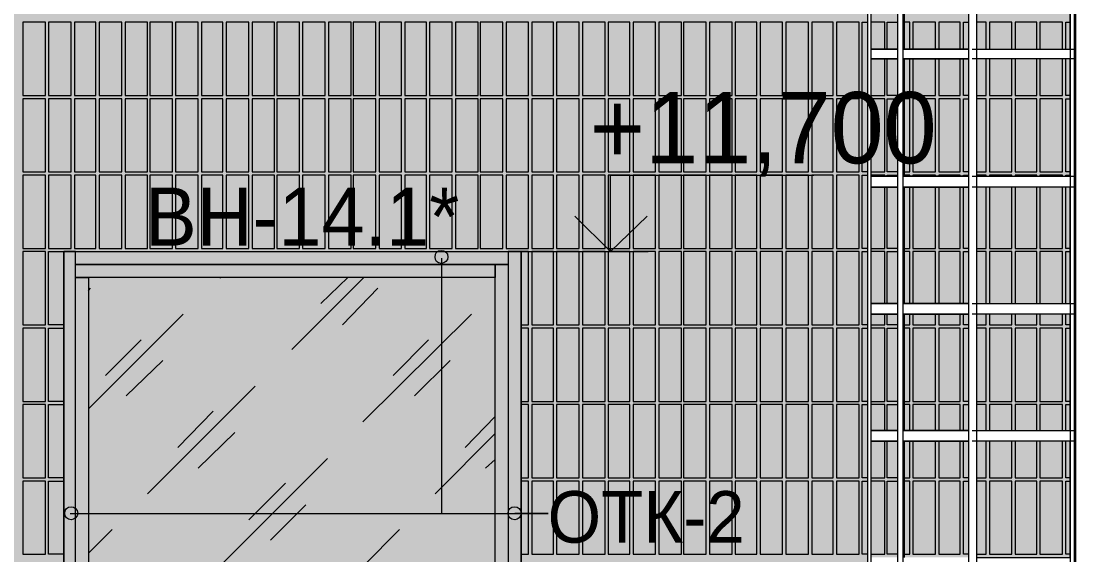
# Model space of a CAD drawing. Header units: millimetres. Extents: x -28928 to 100580, y -22867 to 36490.
# Drawn here: x 51120 to 55282, y 5739 to 7835 of the extents above; entities that cross this region are included whole.
import ezdxf

# ---------------------------------------------------------------- set-up
doc = ezdxf.new("R2010")
doc.units = ezdxf.units.MM
doc.layers.add('PDF _Геометрия', color=7, linetype='Continuous', true_color=0x8f8e8d)
doc.layers.add('PDF _Сплошная заливка', color=7, linetype='Continuous', true_color=0xffffff)
doc.layers.add('PDF _Текст', color=7, linetype='Continuous')

msp = doc.modelspace()

# ---------------------------------------------------------------- hatches: boundary and pattern name
at = {"layer": 'PDF _Сплошная заливка', "true_color": 0xffb53f, "transparency": 33554559}
h = msp.add_hatch(color=40, dxfattribs=at)
h.paths.add_polyline_path([(54591.8, 8685.7), (54591.8, 8224.5), (54845.7, 8224.5), (54845.7, 8685.7)])
h.paths.add_polyline_path([(54460.7, 3189.9), (54460.7, 2728.7), (54566.4, 2728.7), (54566.4, 3189.9)])
h.paths.add_polyline_path([(54875.3, 3689.1), (54875.3, 3228), (55243.4, 3228), (55243.4, 3689.1)])
h.paths.add_polyline_path([(54875.3, 3189.9), (54875.3, 2728.7), (55243.4, 2728.7), (55243.4, 3189.9)])
h.paths.add_polyline_path([(54460.7, 3689.1), (54460.7, 3228), (54566.4, 3228), (54566.4, 3689.1)])
h.paths.add_polyline_path([(43706.1, 2161.8), (43706.1, 2144.9), (44006.4, 2144.9), (44006.4, 2161.8)])
h.paths.add_polyline_path([(54875.3, 4188.4), (54875.3, 3727.2), (55243.4, 3727.2), (55243.4, 4188.4)])
h.paths.add_polyline_path([(43706.1, 2094.1), (43706.1, 2081.4), (44006.4, 2081.4), (44006.4, 2094.1)])
h.paths.add_polyline_path([(54460.7, 4188.4), (54460.7, 3727.2), (54566.4, 3727.2), (54566.4, 4188.4)])
h.paths.add_polyline_path([(43706.1, 2034.9), (43706.1, 2022.2), (44006.4, 2022.2), (44006.4, 2034.9)])
h.paths.add_polyline_path([(54591.8, 4687.6), (54591.8, 4226.4), (54845.7, 4226.4), (54845.7, 4687.6)])
h.paths.add_polyline_path([(43706.1, 1971.4), (43706.1, 1963), (44006.4, 1963), (44006.4, 1971.4)])
h.paths.add_polyline_path([(54591.8, 5186.8), (54591.8, 4725.7), (54845.7, 4725.7), (54845.7, 5186.8)])
h.paths.add_polyline_path([(43706.1, 1912.2), (43706.1, 1903.7), (44006.4, 1903.7), (44006.4, 1912.2)])
h.paths.add_polyline_path([(54875.3, 5686), (54875.3, 5224.9), (55243.4, 5224.9), (55243.4, 5686)])
h.paths.add_polyline_path([(43706.1, 1853), (43706.1, 1844.5), (44006.4, 1844.5), (44006.4, 1853)])
h.paths.add_polyline_path([(54460.7, 5686), (54460.7, 5224.9), (54566.4, 5224.9), (54566.4, 5686)])
h.paths.add_polyline_path([(43706.1, 1793.7), (43706.1, 1785.3), (44006.4, 1785.3), (44006.4, 1793.7)])
h.paths.add_polyline_path([(54875.3, 6185.3), (54875.3, 5728.4), (55243.4, 5728.4), (55243.4, 6185.3)])
h.paths.add_polyline_path([(43490.3, 1793.7), (43490.3, 1785.3), (43613, 1785.3), (43613, 1793.7)])
h.paths.add_polyline_path([(54460.7, 6185.3), (54460.7, 5728.4), (54566.4, 5728.4), (54566.4, 6185.3)])
h.paths.add_polyline_path([(43490.3, 1853), (43490.3, 1844.5), (43613, 1844.5), (43613, 1853)])
h.paths.add_polyline_path([(54591.8, 6684.5), (54591.8, 6227.6), (54845.7, 6227.6), (54845.7, 6684.5)])
h.paths.add_polyline_path([(43490.3, 1912.2), (43490.3, 1903.7), (43613, 1903.7), (43613, 1912.2)])
h.paths.add_polyline_path([(54591.8, 7183.7), (54591.8, 6726.8), (54845.7, 6726.8), (54845.7, 7183.7)])
h.paths.add_polyline_path([(43490.3, 1971.4), (43490.3, 1963), (43613, 1963), (43613, 1971.4)])
h.paths.add_polyline_path([(54875.3, 7687.2), (54875.3, 7226), (55243.4, 7226), (55243.4, 7687.2)])
h.paths.add_polyline_path([(43490.3, 2034.9), (43490.3, 2022.2), (43613, 2022.2), (43613, 2034.9)])
h.paths.add_polyline_path([(54460.7, 7687.2), (54460.7, 7226), (54566.4, 7226), (54566.4, 7687.2)])
h.paths.add_polyline_path([(43490.3, 2094.1), (43490.3, 2081.4), (43613, 2081.4), (43613, 2094.1)])
h.paths.add_polyline_path([(54875.3, 8186.4), (54875.3, 7725.3), (55243.4, 7725.3), (55243.4, 8186.4)])
h.paths.add_polyline_path([(43490.3, 2161.8), (43490.3, 2144.9), (43613, 2144.9), (43613, 2161.8)])
h.paths.add_polyline_path([(54460.7, 8186.4), (54460.7, 7725.3), (54566.4, 7725.3), (54566.4, 8186.4)])
h.paths.add_polyline_path([(54591.8, 3189.9), (54591.8, 2728.7), (54845.7, 2728.7), (54845.7, 3189.9)])
h.paths.add_polyline_path([(54875.3, 8685.7), (54875.3, 8224.5), (55243.4, 8224.5), (55243.4, 8685.7)])
h.paths.add_polyline_path([(54591.8, 3689.1), (54591.8, 3228), (54845.7, 3228), (54845.7, 3689.1)])
h.paths.add_polyline_path([(54460.7, 8685.7), (54460.7, 8224.5), (54566.4, 8224.5), (54566.4, 8685.7)])
h.paths.add_polyline_path([(54591.8, 4188.4), (54591.8, 3727.2), (54845.7, 3727.2), (54845.7, 4188.4)])
h.paths.add_polyline_path([(55763.7, 8664.5), (55319.5, 8664.5), (55319.5, 7831), (55763.7, 7831)])
h.paths.add_polyline_path([(54875.3, 4687.6), (54875.3, 4226.4), (55243.4, 4226.4), (55243.4, 4687.6)])
h.paths.add_polyline_path([(54845.7, 8723.7), (54845.7, 9028.4), (54591.8, 9028.4), (54591.8, 8723.7)])
h.paths.add_polyline_path([(54460.7, 4687.6), (54460.7, 4226.4), (54566.4, 4226.4), (54566.4, 4687.6)])
h.paths.add_polyline_path([(55319.5, 8728), (55763.7, 8728), (55763.7, 9028.4), (55319.5, 9028.4)])
h.paths.add_polyline_path([(54875.3, 5186.8), (54875.3, 4725.7), (55243.4, 4725.7), (55243.4, 5186.8)])
h.paths.add_polyline_path([(55763.7, 7767.6), (55319.5, 7767.6), (55319.5, 6929.9), (55763.7, 6929.9)])
h.paths.add_polyline_path([(54460.7, 5186.8), (54460.7, 4725.7), (54566.4, 4725.7), (54566.4, 5186.8)])
h.paths.add_polyline_path([(55763.7, 5965.3), (55319.5, 5965.3), (55319.5, 5131.8), (55763.7, 5131.8)])
h.paths.add_polyline_path([(54591.8, 5686), (54591.8, 5224.9), (54845.7, 5224.9), (54845.7, 5686)])
h.paths.add_polyline_path([(44344.9, 1671), (44344.9, 1573.7), (44890.7, 1573.7), (44890.7, 2733), (46265.7, 2733), (46265.7, 2766.8), (48152.6, 2766.8), (48152.6, 2733), (49887.2, 2733), (49887.2, 1573.7), (51287.6, 1573.7), (51287.6, 2733), (53085.7, 2733), (53085.7, 1573.7), (55260.3, 1573.7), (55260.3, 2686.4), (54448, 2686.4), (54448, 9028.4), (34432.2, 9028.4), (34432.2, 1573.7), (35295.3, 1573.7), (35295.3, 2733), (37093.4, 2733), (37093.4, 1573.7), (38493.7, 1573.7), (38493.7, 2733), (40291.8, 2733), (40291.8, 1573.7), (41637.2, 1573.7), (41637.2, 1869.9), (41692.2, 1869.9), (41692.2, 1891), (41578, 1891), (41578, 1908), (41692.2, 1908), (41692.2, 2733), (43490.3, 2733), (43490.3, 2284.5), (43503, 2288.7), (43511.4, 2293), (43524.1, 2297.2), (43541.1, 2305.7), (43553.7, 2309.9), (43570.7, 2318.4), (43583.4, 2322.6), (43600.3, 2331), (43613, 2335.3), (43629.9, 2343.7), (43642.6, 2348), (43659.5, 2356.4), (43672.2, 2360.7), (43680.7, 2364.9), (43693.4, 2369.1), (43710.3, 2377.6), (43723, 2381.8), (43739.9, 2390.3), (43752.6, 2394.5), (43769.5, 2403), (43782.2, 2407.2), (43799.1, 2415.7), (43811.8, 2419.9), (43828.7, 2428.4), (43841.4, 2432.6), (43849.9, 2436.8), (43871.1, 2436.8), (43888, 2428.4), (43900.7, 2424.1), (43917.6, 2415.7), (43930.3, 2411.4), (43947.2, 2403), (43959.9, 2398.7), (43976.8, 2390.3), (43989.5, 2386), (44006.4, 2377.6), (44019.1, 2373.4), (44036.1, 2364.9), (44048.7, 2360.7), (44065.7, 2352.2), (44078.4, 2348), (44095.3, 2339.5), (44108, 2335.3), (44133.4, 2322.6), (44146.1, 2318.4), (44163, 2309.9), (44175.7, 2305.7), (44192.6, 2297.2), (44205.3, 2293), (44222.2, 2284.5), (44234.9, 2280.3), (44251.8, 2271.8), (44264.5, 2267.6), (44281.4, 2259.1), (44294.1, 2254.9), (44311.1, 2246.4), (44323.7, 2242.2), (44340.7, 2233.7), (44353.4, 2229.5), (44378.7, 2216.8), (44378.7, 2161.8), (44099.5, 2161.8), (44099.5, 2144.9), (44294.1, 2144.9), (44340.7, 2098.4), (44099.5, 2094.1), (44099.5, 2081.4), (44298.4, 2081.4), (44340.7, 2039.1), (44099.5, 2034.9), (44099.5, 2022.2), (44294.1, 2022.2), (44340.7, 1975.7), (44099.5, 1971.4), (44099.5, 1963), (44294.1, 1963), (44340.7, 1916.4), (44099.5, 1912.2), (44099.5, 1903.7), (44294.1, 1903.7), (44340.7, 1857.2), (44099.5, 1853), (44099.5, 1844.5), (44294.1, 1844.5), (44340.7, 1798), (44099.5, 1793.7), (44099.5, 1785.3), (44289.9, 1785.3), (44298.4, 1781), (44340.7, 1738.7), (44336.4, 1734.5), (44404.1, 1726), (44404.1, 1671)])
h.paths.add_polyline_path([(54591.8, 6185.3), (54591.8, 5728.4), (54845.7, 5728.4), (54845.7, 6185.3)])
h.paths.add_polyline_path([(55763.7, 4167.2), (55319.5, 4167.2), (55319.5, 3333.7), (55763.7, 3333.7)])
h.paths.add_polyline_path([(54875.3, 6684.5), (54875.3, 6227.6), (55243.4, 6227.6), (55243.4, 6684.5)])
h.paths.add_polyline_path([(55763.7, 3270.3), (55319.5, 3270.3), (55319.5, 2432.6), (55763.7, 2432.6)])
h.paths.add_polyline_path([(54460.7, 6684.5), (54460.7, 6227.6), (54566.4, 6227.6), (54566.4, 6684.5)])
h.paths.add_polyline_path([(55763.7, 2369.1), (55319.5, 2369.1), (55319.5, 1573.7), (55763.7, 1573.7)])
h.paths.add_polyline_path([(54875.3, 7183.7), (54875.3, 6726.8), (55243.4, 6726.8), (55243.4, 7183.7)])
h.paths.add_polyline_path([(55763.7, 5068.4), (55319.5, 5068.4), (55319.5, 4230.7), (55763.7, 4230.7)])
h.paths.add_polyline_path([(54460.7, 7183.7), (54460.7, 6726.8), (54566.4, 6726.8), (54566.4, 7183.7)])
h.paths.add_polyline_path([(55763.7, 6866.4), (55319.5, 6866.4), (55319.5, 6028.7), (55763.7, 6028.7)])
h.paths.add_polyline_path([(54591.8, 7687.2), (54591.8, 7226), (54845.7, 7226), (54845.7, 7687.2)])
h.paths.add_polyline_path([(55243.4, 8723.7), (55243.4, 9028.4), (54875.3, 9028.4), (54875.3, 8723.7)])
h.paths.add_polyline_path([(54591.8, 8186.4), (54591.8, 7725.3), (54845.7, 7725.3), (54845.7, 8186.4)])
h.paths.add_polyline_path([(54566.4, 8723.7), (54566.4, 9028.4), (54460.7, 9028.4), (54460.7, 8723.7)])

# ---------------------------------------------------------------- linework, layer by layer
at = {"layer": 'PDF _Геометрия', "color": 7, "lineweight": 9}
for points in [[(54460.7, 10534.5), (54460.7, 2686.4), (54448, 2686.4), (54448, 10534.5)], [(54448, 10534.5), (54460.7, 10534.5), (54460.7, 2686.4), (54448, 2686.4)], [(54875.3, 10534.5), (54875.3, 2686.4), (54845.7, 2686.4), (54845.7, 10534.5)], [(55264.5, 1573.7), (55264.5, 10534.5)], [(54875.3, 8186.4), (54875.3, 7725.3), (55243.4, 7725.3), (55243.4, 8186.4)], [(54566.4, 7725.3), (54553.7, 7725.3), (54511.4, 7725.3), (54481.8, 7725.3), (54464.9, 7725.3), (54460.7, 7725.3), (54464.9, 7725.3), (54481.8, 7725.3), (54511.4, 7725.3), (54553.7, 7725.3)], [(54566.4, 7725.3), (54562.2, 7725.3), (54519.9, 7725.3), (54494.5, 7725.3), (54473.4, 7725.3), (54469.1, 7725.3), (54473.4, 7725.3), (54494.5, 7725.3), (54519.9, 7725.3), (54562.2, 7725.3)], [(54566.4, 7687.2), (54553.7, 7687.2), (54511.4, 7687.2), (54481.8, 7687.2), (54464.9, 7687.2), (54460.7, 7687.2), (54464.9, 7687.2), (54481.8, 7687.2), (54511.4, 7687.2), (54553.7, 7687.2)], [(54566.4, 7687.2), (54562.2, 7687.2), (54519.9, 7687.2), (54494.5, 7687.2), (54473.4, 7687.2), (54469.1, 7687.2), (54473.4, 7687.2), (54494.5, 7687.2), (54519.9, 7687.2), (54562.2, 7687.2)], [(54875.3, 7687.2), (54875.3, 7226), (55243.4, 7226), (55243.4, 7687.2)], [(54566.4, 7226), (54553.7, 7226), (54511.4, 7226), (54481.8, 7226), (54464.9, 7226), (54460.7, 7226), (54464.9, 7226), (54481.8, 7226), (54511.4, 7226), (54553.7, 7226)], [(54566.4, 7226), (54562.2, 7226), (54519.9, 7226), (54494.5, 7226), (54473.4, 7226), (54469.1, 7226), (54473.4, 7226), (54494.5, 7226), (54519.9, 7226), (54562.2, 7226)], [(54566.4, 7183.7), (54553.7, 7183.7), (54511.4, 7183.7), (54481.8, 7183.7), (54464.9, 7183.7), (54460.7, 7183.7), (54464.9, 7183.7), (54481.8, 7183.7), (54511.4, 7183.7), (54553.7, 7183.7)], [(54566.4, 7183.7), (54562.2, 7183.7), (54519.9, 7183.7), (54494.5, 7183.7), (54473.4, 7183.7), (54469.1, 7183.7), (54473.4, 7183.7), (54494.5, 7183.7), (54519.9, 7183.7), (54562.2, 7183.7)], [(54875.3, 7183.7), (54875.3, 6726.8), (55243.4, 6726.8), (55243.4, 7183.7)], [(53085.7, 4230.7), (53085.7, 4306.8), (53085.7, 6853.7), (53085.7, 6929.9), (53034.9, 6929.9), (53034.9, 6853.7), (53034.9, 4306.8), (53034.9, 4251.8), (51334.1, 4251.8), (51334.1, 4306.8), (51334.1, 6853.7), (51334.1, 6929.9), (51287.6, 6929.9), (51287.6, 6853.7), (51287.6, 4306.8), (51287.6, 4230.7), (51287.6, 6929.9), (53085.7, 6929.9)], [(51334.1, 6929.9), (51359.5, 6929.9), (53009.5, 6929.9), (53034.9, 6929.9), (53034.9, 6879.1), (53009.5, 6879.1), (51359.5, 6879.1), (51334.1, 6879.1)], [(52984.1, 6828.4), (51334.1, 6828.4), (51334.1, 6879.1), (52984.1, 6879.1)], [(52984.1, 6853.7), (52984.1, 6879.1), (53034.9, 6879.1), (53034.9, 6853.7), (53034.9, 4281.4), (52984.1, 4281.4)], [(51334.1, 4281.4), (51334.1, 6828.4), (51384.9, 6828.4), (51384.9, 4281.4)], [(54566.4, 6726.8), (54553.7, 6726.8), (54511.4, 6726.8), (54481.8, 6726.8), (54464.9, 6726.8), (54460.7, 6726.8), (54464.9, 6726.8), (54481.8, 6726.8), (54511.4, 6726.8), (54553.7, 6726.8)], [(54566.4, 6726.8), (54562.2, 6726.8), (54519.9, 6726.8), (54494.5, 6726.8), (54473.4, 6726.8), (54469.1, 6726.8), (54473.4, 6726.8), (54494.5, 6726.8), (54519.9, 6726.8), (54562.2, 6726.8)], [(54566.4, 6684.5), (54553.7, 6684.5), (54511.4, 6684.5), (54481.8, 6684.5), (54464.9, 6684.5), (54460.7, 6684.5), (54464.9, 6684.5), (54481.8, 6684.5), (54511.4, 6684.5), (54553.7, 6684.5)], [(54566.4, 6684.5), (54562.2, 6684.5), (54519.9, 6684.5), (54494.5, 6684.5), (54473.4, 6684.5), (54469.1, 6684.5), (54473.4, 6684.5), (54494.5, 6684.5), (54519.9, 6684.5), (54562.2, 6684.5)], [(54875.3, 6684.5), (54875.3, 6227.6), (55243.4, 6227.6), (55243.4, 6684.5)], [(54566.4, 6227.6), (54553.7, 6227.6), (54511.4, 6227.6), (54481.8, 6227.6), (54464.9, 6227.6), (54460.7, 6227.6), (54464.9, 6227.6), (54481.8, 6227.6), (54511.4, 6227.6), (54553.7, 6227.6)], [(54566.4, 6227.6), (54562.2, 6227.6), (54519.9, 6227.6), (54494.5, 6227.6), (54473.4, 6227.6), (54469.1, 6227.6), (54473.4, 6227.6), (54494.5, 6227.6), (54519.9, 6227.6), (54562.2, 6227.6)], [(54566.4, 6185.3), (54553.7, 6185.3), (54511.4, 6185.3), (54481.8, 6185.3), (54464.9, 6185.3), (54460.7, 6185.3), (54464.9, 6185.3), (54481.8, 6185.3), (54511.4, 6185.3), (54553.7, 6185.3)], [(54566.4, 6185.3), (54562.2, 6185.3), (54519.9, 6185.3), (54494.5, 6185.3), (54473.4, 6185.3), (54469.1, 6185.3), (54473.4, 6185.3), (54494.5, 6185.3), (54519.9, 6185.3), (54562.2, 6185.3)], [(54875.3, 6185.3), (54875.3, 5728.4), (55243.4, 5728.4), (55243.4, 6185.3)]]:
    msp.add_lwpolyline(points, close=True, dxfattribs=at)
for points in [[(54566.4, 2686.4), (54570.7, 2686.4), (54591.8, 2686.4), (54587.6, 2686.4), (54566.4, 2686.4), (54566.4, 10534.5), (54587.6, 10534.5), (54591.8, 10534.5), (54570.7, 10534.5), (54566.4, 10534.5)], [(54587.6, 2686.4), (54587.6, 10534.5)], [(55243.4, 10534.5), (55273, 10534.5), (55243.4, 10534.5), (55243.4, 2686.4), (55260.3, 2686.4), (55243.4, 2686.4)], [(55260.3, 1573.7), (55260.3, 10534.5), (55264.5, 10534.5), (55319.5, 10534.5)], [(54566.4, 7725.3), (54566.4, 8186.4)], [(54596.1, 8186.4), (54608.7, 8186.4), (54663.7, 8186.4), (54727.2, 8186.4), (54790.7, 8186.4), (54845.7, 8186.4), (54790.7, 8186.4), (54727.2, 8186.4), (54663.7, 8186.4), (54608.7, 8186.4), (54591.8, 8186.4), (54591.8, 7725.3), (54591.8, 8186.4), (54600.3, 8186.4), (54659.5, 8186.4), (54723, 8186.4), (54790.7, 8186.4), (54845.7, 8186.4), (54790.7, 8186.4), (54723, 8186.4), (54659.5, 8186.4), (54600.3, 8186.4), (54587.6, 8186.4)], [(54845.7, 7725.3), (54845.7, 8186.4)], [(54460.7, 7725.3), (54460.7, 7687.2)], [(54587.6, 7725.3), (54600.3, 7725.3), (54659.5, 7725.3), (54723, 7725.3), (54790.7, 7725.3), (54845.7, 7725.3), (54790.7, 7725.3), (54723, 7725.3), (54659.5, 7725.3), (54600.3, 7725.3), (54591.8, 7725.3), (54608.7, 7725.3), (54663.7, 7725.3), (54727.2, 7725.3), (54790.7, 7725.3), (54845.7, 7725.3), (54790.7, 7725.3), (54727.2, 7725.3), (54663.7, 7725.3), (54608.7, 7725.3), (54596.1, 7725.3)], [(54858.4, 7725.3), (55260.3, 7725.3)], [(54566.4, 7226), (54566.4, 7687.2)], [(54596.1, 7687.2), (54608.7, 7687.2), (54663.7, 7687.2), (54727.2, 7687.2), (54790.7, 7687.2), (54845.7, 7687.2), (54790.7, 7687.2), (54727.2, 7687.2), (54663.7, 7687.2), (54608.7, 7687.2), (54591.8, 7687.2), (54591.8, 7226), (54591.8, 7687.2), (54600.3, 7687.2), (54659.5, 7687.2), (54723, 7687.2), (54790.7, 7687.2), (54845.7, 7687.2), (54790.7, 7687.2), (54723, 7687.2), (54659.5, 7687.2), (54600.3, 7687.2), (54587.6, 7687.2)], [(54845.7, 7226), (54845.7, 7687.2)], [(55260.3, 7687.2), (54858.4, 7687.2)], [(52933.4, 6929.9), (53123.7, 6929.9), (53436.8, 6929.9), (53436.8, 7230.3), (54236.4, 7230.3)], [(54460.7, 7226), (54460.7, 7183.7)], [(54587.6, 7226), (54600.3, 7226), (54659.5, 7226), (54723, 7226), (54790.7, 7226), (54845.7, 7226), (54790.7, 7226), (54723, 7226), (54659.5, 7226), (54600.3, 7226), (54591.8, 7226), (54608.7, 7226), (54663.7, 7226), (54727.2, 7226), (54790.7, 7226), (54845.7, 7226), (54790.7, 7226), (54727.2, 7226), (54663.7, 7226), (54608.7, 7226), (54596.1, 7226)], [(54858.4, 7226), (55260.3, 7226)], [(54566.4, 6726.8), (54566.4, 7183.7)], [(54596.1, 7183.7), (54608.7, 7183.7), (54663.7, 7183.7), (54727.2, 7183.7), (54790.7, 7183.7), (54845.7, 7183.7), (54790.7, 7183.7), (54727.2, 7183.7), (54663.7, 7183.7), (54608.7, 7183.7), (54591.8, 7183.7), (54591.8, 6726.8), (54591.8, 7183.7), (54600.3, 7183.7), (54659.5, 7183.7), (54723, 7183.7), (54790.7, 7183.7), (54845.7, 7183.7), (54790.7, 7183.7), (54723, 7183.7), (54659.5, 7183.7), (54600.3, 7183.7), (54587.6, 7183.7)], [(54845.7, 6726.8), (54845.7, 7183.7)], [(55260.3, 7183.7), (54858.4, 7183.7)], [(53284.5, 6929.9), (53584.9, 6929.9)], [(52772.6, 6904.5), (52772.6, 5901.8), (53191.4, 5901.8), (53060.3, 5901.8)], [(51901.1, 6828.4), (51905.3, 6828.4)], [(52184.5, 6544.9), (52468, 6828.4)], [(52298.7, 6726.8), (52404.5, 6828.4)], [(51384.9, 6777.6), (51393.4, 6786)], [(52383.4, 6642.2), (52523, 6786)], [(54460.7, 6726.8), (54460.7, 6684.5)], [(54587.6, 6726.8), (54600.3, 6726.8), (54659.5, 6726.8), (54723, 6726.8), (54790.7, 6726.8), (54845.7, 6726.8), (54790.7, 6726.8), (54723, 6726.8), (54659.5, 6726.8), (54600.3, 6726.8), (54591.8, 6726.8), (54608.7, 6726.8), (54663.7, 6726.8), (54727.2, 6726.8), (54790.7, 6726.8), (54845.7, 6726.8), (54790.7, 6726.8), (54727.2, 6726.8), (54663.7, 6726.8), (54608.7, 6726.8), (54596.1, 6726.8)], [(54858.4, 6726.8), (55260.3, 6726.8)], [(51384.9, 6312.2), (51757.2, 6684.5)], [(52463.7, 6261.4), (52891.1, 6684.5)], [(54566.4, 6227.6), (54566.4, 6684.5)], [(54596.1, 6684.5), (54608.7, 6684.5), (54663.7, 6684.5), (54727.2, 6684.5), (54790.7, 6684.5), (54845.7, 6684.5), (54790.7, 6684.5), (54727.2, 6684.5), (54663.7, 6684.5), (54608.7, 6684.5), (54591.8, 6684.5), (54591.8, 6227.6), (54591.8, 6684.5), (54600.3, 6684.5), (54659.5, 6684.5), (54723, 6684.5), (54790.7, 6684.5), (54845.7, 6684.5), (54790.7, 6684.5), (54723, 6684.5), (54659.5, 6684.5), (54600.3, 6684.5), (54587.6, 6684.5)], [(54845.7, 6227.6), (54845.7, 6684.5)], [(55260.3, 6684.5), (54858.4, 6684.5)], [(51452.6, 6443.4), (51592.2, 6583)], [(52582.2, 6443.4), (52721.8, 6583)], [(51533, 6363), (51676.8, 6502.6)], [(52666.8, 6363), (52806.4, 6502.6)], [(51617.6, 5978), (52040.7, 6401)], [(51736.1, 6159.9), (51875.7, 6303.7)], [(52865.7, 6159.9), (52984.1, 6282.6)], [(51816.4, 6079.5), (51960.3, 6219.1)], [(52747.2, 5978), (52984.1, 6214.9)], [(54460.7, 6227.6), (54460.7, 6185.3)], [(54587.6, 6227.6), (54600.3, 6227.6), (54659.5, 6227.6), (54723, 6227.6), (54790.7, 6227.6), (54845.7, 6227.6), (54790.7, 6227.6), (54723, 6227.6), (54659.5, 6227.6), (54600.3, 6227.6), (54591.8, 6227.6), (54608.7, 6227.6), (54663.7, 6227.6), (54727.2, 6227.6), (54790.7, 6227.6), (54845.7, 6227.6), (54790.7, 6227.6), (54727.2, 6227.6), (54663.7, 6227.6), (54608.7, 6227.6), (54596.1, 6227.6)], [(54858.4, 6227.6), (55260.3, 6227.6)], [(54566.4, 5728.4), (54566.4, 6185.3)], [(54596.1, 6185.3), (54608.7, 6185.3), (54663.7, 6185.3), (54727.2, 6185.3), (54790.7, 6185.3), (54845.7, 6185.3), (54790.7, 6185.3), (54727.2, 6185.3), (54663.7, 6185.3), (54608.7, 6185.3), (54591.8, 6185.3), (54591.8, 5728.4), (54591.8, 6185.3), (54600.3, 6185.3), (54659.5, 6185.3), (54723, 6185.3), (54790.7, 6185.3), (54845.7, 6185.3), (54790.7, 6185.3), (54723, 6185.3), (54659.5, 6185.3), (54600.3, 6185.3), (54587.6, 6185.3)], [(54845.7, 5728.4), (54845.7, 6185.3)], [(55260.3, 6185.3), (54858.4, 6185.3)], [(51901.1, 5694.5), (52324.1, 6117.6)], [(52946.1, 6079.5), (52984.1, 6113.4)], [(52015.3, 5876.4), (52159.1, 6020.3)], [(52099.9, 5796), (52239.5, 5935.7)], [(51313, 5901.8), (53191.4, 5901.8)], [(51384.9, 5745.3), (51478, 5838.4)], [(52184.5, 5411), (52607.6, 5838.4)]]:
    msp.add_lwpolyline(points, dxfattribs=at)
at = {"layer": 'PDF _Геометрия', "color": 253, "lineweight": 9, "true_color": 0xaea391}
for points in [[(51126.8, 7831), (51126.8, 7543.4), (51215.7, 7543.4), (51215.7, 7831)], [(51228.4, 7831), (51228.4, 7543.4), (51317.2, 7543.4), (51317.2, 7831)], [(51329.9, 7831), (51329.9, 7543.4), (51414.5, 7543.4), (51414.5, 7831)], [(51427.2, 7831), (51427.2, 7543.4), (51516.1, 7543.4), (51516.1, 7831)], [(51528.7, 7831), (51528.7, 7543.4), (51617.6, 7543.4), (51617.6, 7831)], [(51626.1, 7831), (51626.1, 7543.4), (51714.9, 7543.4), (51714.9, 7831)], [(51727.6, 7831), (51727.6, 7543.4), (51816.4, 7543.4), (51816.4, 7831)], [(51829.1, 7831), (51829.1, 7543.4), (51913.7, 7543.4), (51913.7, 7831)], [(51926.4, 7831), (51926.4, 7543.4), (52015.3, 7543.4), (52015.3, 7831)], [(52028, 7831), (52028, 7543.4), (52116.8, 7543.4), (52116.8, 7831)], [(52125.3, 7831), (52125.3, 7543.4), (52214.1, 7543.4), (52214.1, 7831)], [(52226.8, 7831), (52226.8, 7543.4), (52315.7, 7543.4), (52315.7, 7831)], [(52328.4, 7831), (52328.4, 7543.4), (52417.2, 7543.4), (52417.2, 7831)], [(52425.7, 7831), (52425.7, 7543.4), (52514.5, 7543.4), (52514.5, 7831)], [(52527.2, 7831), (52527.2, 7543.4), (52616.1, 7543.4), (52616.1, 7831)], [(52628.7, 7831), (52628.7, 7543.4), (52713.4, 7543.4), (52713.4, 7831)], [(52726.1, 7831), (52726.1, 7543.4), (52814.9, 7543.4), (52814.9, 7831)], [(52827.6, 7831), (52827.6, 7543.4), (52916.4, 7543.4), (52916.4, 7831)], [(52924.9, 7831), (52924.9, 7543.4), (53013.7, 7543.4), (53013.7, 7831)], [(53026.4, 7831), (53026.4, 7543.4), (53115.3, 7543.4), (53115.3, 7831)], [(53128, 7831), (53128, 7543.4), (53212.6, 7543.4), (53212.6, 7831)], [(53225.3, 7831), (53225.3, 7543.4), (53314.1, 7543.4), (53314.1, 7831)], [(53326.8, 7831), (53326.8, 7543.4), (53415.7, 7543.4), (53415.7, 7831)], [(53428.4, 7831), (53428.4, 7543.4), (53513, 7543.4), (53513, 7831)], [(53525.7, 7831), (53525.7, 7543.4), (53614.5, 7543.4), (53614.5, 7831)], [(53627.2, 7831), (53627.2, 7543.4), (53716.1, 7543.4), (53716.1, 7831)], [(53724.5, 7831), (53724.5, 7543.4), (53813.4, 7543.4), (53813.4, 7831)], [(53826.1, 7831), (53826.1, 7543.4), (53914.9, 7543.4), (53914.9, 7831)], [(53927.6, 7831), (53927.6, 7543.4), (54012.2, 7543.4), (54012.2, 7831)], [(54024.9, 7831), (54024.9, 7543.4), (54113.7, 7543.4), (54113.7, 7831)], [(54126.4, 7831), (54126.4, 7543.4), (54215.3, 7543.4), (54215.3, 7831)], [(54228, 7831), (54228, 7543.4), (54312.6, 7543.4), (54312.6, 7831)], [(54325.3, 7831), (54325.3, 7543.4), (54414.1, 7543.4), (54414.1, 7831)], [(51126.8, 7530.7), (51126.8, 7243), (51215.7, 7243), (51215.7, 7530.7)], [(51228.4, 7530.7), (51228.4, 7243), (51317.2, 7243), (51317.2, 7530.7)], [(51329.9, 7530.7), (51329.9, 7243), (51414.5, 7243), (51414.5, 7530.7)], [(51427.2, 7530.7), (51427.2, 7243), (51516.1, 7243), (51516.1, 7530.7)], [(51528.7, 7530.7), (51528.7, 7243), (51617.6, 7243), (51617.6, 7530.7)], [(51626.1, 7530.7), (51626.1, 7243), (51714.9, 7243), (51714.9, 7530.7)], [(51727.6, 7530.7), (51727.6, 7243), (51816.4, 7243), (51816.4, 7530.7)], [(51829.1, 7530.7), (51829.1, 7243), (51913.7, 7243), (51913.7, 7530.7)], [(51926.4, 7530.7), (51926.4, 7243), (52015.3, 7243), (52015.3, 7530.7)], [(52028, 7530.7), (52028, 7243), (52116.8, 7243), (52116.8, 7530.7)], [(52125.3, 7530.7), (52125.3, 7243), (52214.1, 7243), (52214.1, 7530.7)], [(52226.8, 7530.7), (52226.8, 7243), (52315.7, 7243), (52315.7, 7530.7)], [(52328.4, 7530.7), (52328.4, 7243), (52417.2, 7243), (52417.2, 7530.7)], [(52425.7, 7530.7), (52425.7, 7243), (52514.5, 7243), (52514.5, 7530.7)], [(52527.2, 7530.7), (52527.2, 7243), (52616.1, 7243), (52616.1, 7530.7)], [(52628.7, 7530.7), (52628.7, 7243), (52713.4, 7243), (52713.4, 7530.7)], [(52726.1, 7530.7), (52726.1, 7243), (52814.9, 7243), (52814.9, 7530.7)], [(52827.6, 7530.7), (52827.6, 7243), (52916.4, 7243), (52916.4, 7530.7)], [(52924.9, 7530.7), (52924.9, 7243), (53013.7, 7243), (53013.7, 7530.7)], [(53026.4, 7530.7), (53026.4, 7243), (53115.3, 7243), (53115.3, 7530.7)], [(53128, 7530.7), (53128, 7243), (53212.6, 7243), (53212.6, 7530.7)], [(53225.3, 7530.7), (53225.3, 7243), (53314.1, 7243), (53314.1, 7530.7)], [(53326.8, 7530.7), (53326.8, 7243), (53415.7, 7243), (53415.7, 7530.7)], [(53428.4, 7530.7), (53428.4, 7243), (53513, 7243), (53513, 7530.7)], [(53525.7, 7530.7), (53525.7, 7243), (53614.5, 7243), (53614.5, 7530.7)], [(53627.2, 7530.7), (53627.2, 7243), (53716.1, 7243), (53716.1, 7530.7)], [(53724.5, 7530.7), (53724.5, 7243), (53813.4, 7243), (53813.4, 7530.7)], [(53826.1, 7530.7), (53826.1, 7243), (53914.9, 7243), (53914.9, 7530.7)], [(53927.6, 7530.7), (53927.6, 7243), (54012.2, 7243), (54012.2, 7530.7)], [(54024.9, 7530.7), (54024.9, 7243), (54113.7, 7243), (54113.7, 7530.7)], [(54126.4, 7530.7), (54126.4, 7243), (54215.3, 7243), (54215.3, 7530.7)], [(54228, 7530.7), (54228, 7243), (54312.6, 7243), (54312.6, 7530.7)], [(54325.3, 7530.7), (54325.3, 7243), (54414.1, 7243), (54414.1, 7530.7)], [(54625.7, 7530.7), (54625.7, 7243), (54714.5, 7243), (54714.5, 7530.7)], [(54727.2, 7530.7), (54727.2, 7243), (54811.8, 7243), (54811.8, 7530.7)], [(54926.1, 7530.7), (54926.1, 7243), (55014.9, 7243), (55014.9, 7530.7)], [(55027.6, 7530.7), (55027.6, 7243), (55112.2, 7243), (55112.2, 7530.7)], [(55124.9, 7530.7), (55124.9, 7243), (55213.7, 7243), (55213.7, 7530.7)], [(51126.8, 7230.3), (51126.8, 6942.6), (51215.7, 6942.6), (51215.7, 7230.3)], [(51228.4, 7230.3), (51228.4, 6942.6), (51317.2, 6942.6), (51317.2, 7230.3)], [(51329.9, 7230.3), (51329.9, 6942.6), (51414.5, 6942.6), (51414.5, 7230.3)], [(51427.2, 7230.3), (51427.2, 6942.6), (51516.1, 6942.6), (51516.1, 7230.3)], [(51528.7, 7230.3), (51528.7, 6942.6), (51617.6, 6942.6), (51617.6, 7230.3)], [(51626.1, 7230.3), (51626.1, 6942.6), (51714.9, 6942.6), (51714.9, 7230.3)], [(51727.6, 7230.3), (51727.6, 6942.6), (51816.4, 6942.6), (51816.4, 7230.3)], [(51829.1, 7230.3), (51829.1, 6942.6), (51913.7, 6942.6), (51913.7, 7230.3)], [(51926.4, 7230.3), (51926.4, 6942.6), (52015.3, 6942.6), (52015.3, 7230.3)], [(52028, 7230.3), (52028, 6942.6), (52116.8, 6942.6), (52116.8, 7230.3)], [(52125.3, 7230.3), (52125.3, 6942.6), (52214.1, 6942.6), (52214.1, 7230.3)], [(52226.8, 7230.3), (52226.8, 6942.6), (52315.7, 6942.6), (52315.7, 7230.3)], [(52328.4, 7230.3), (52328.4, 6942.6), (52417.2, 6942.6), (52417.2, 7230.3)], [(52425.7, 7230.3), (52425.7, 6942.6), (52514.5, 6942.6), (52514.5, 7230.3)], [(52527.2, 7230.3), (52527.2, 6942.6), (52616.1, 6942.6), (52616.1, 7230.3)], [(52628.7, 7230.3), (52628.7, 6942.6), (52713.4, 6942.6), (52713.4, 7230.3)], [(52726.1, 7230.3), (52726.1, 6942.6), (52814.9, 6942.6), (52814.9, 7230.3)], [(52827.6, 7230.3), (52827.6, 6942.6), (52916.4, 6942.6), (52916.4, 7230.3)], [(52924.9, 7230.3), (52924.9, 6942.6), (53013.7, 6942.6), (53013.7, 7230.3)], [(53026.4, 7230.3), (53026.4, 6942.6), (53115.3, 6942.6), (53115.3, 7230.3)], [(53128, 7230.3), (53128, 6942.6), (53212.6, 6942.6), (53212.6, 7230.3)], [(53225.3, 7230.3), (53225.3, 6942.6), (53314.1, 6942.6), (53314.1, 7230.3)], [(53326.8, 7230.3), (53326.8, 6942.6), (53415.7, 6942.6), (53415.7, 7230.3)], [(53428.4, 7230.3), (53428.4, 6942.6), (53513, 6942.6), (53513, 7230.3)], [(53525.7, 7230.3), (53525.7, 6942.6), (53614.5, 6942.6), (53614.5, 7230.3)], [(53627.2, 7230.3), (53627.2, 6942.6), (53716.1, 6942.6), (53716.1, 7230.3)], [(53724.5, 7230.3), (53724.5, 6942.6), (53813.4, 6942.6), (53813.4, 7230.3)], [(53826.1, 7230.3), (53826.1, 6942.6), (53914.9, 6942.6), (53914.9, 7230.3)], [(53927.6, 7230.3), (53927.6, 6942.6), (54012.2, 6942.6), (54012.2, 7230.3)], [(54024.9, 7230.3), (54024.9, 6942.6), (54113.7, 6942.6), (54113.7, 7230.3)], [(54126.4, 7230.3), (54126.4, 6942.6), (54215.3, 6942.6), (54215.3, 7230.3)], [(54228, 7230.3), (54228, 6942.6), (54312.6, 6942.6), (54312.6, 7230.3)], [(54325.3, 7230.3), (54325.3, 6942.6), (54414.1, 6942.6), (54414.1, 7230.3)], [(51126.8, 6929.9), (51126.8, 6642.2), (51215.7, 6642.2), (51215.7, 6929.9)], [(53128, 6929.9), (53128, 6642.2), (53212.6, 6642.2), (53212.6, 6929.9)], [(53225.3, 6929.9), (53225.3, 6642.2), (53314.1, 6642.2), (53314.1, 6929.9)], [(53326.8, 6929.9), (53326.8, 6642.2), (53415.7, 6642.2), (53415.7, 6929.9)], [(53428.4, 6929.9), (53428.4, 6642.2), (53513, 6642.2), (53513, 6929.9)], [(53525.7, 6929.9), (53525.7, 6642.2), (53614.5, 6642.2), (53614.5, 6929.9)], [(53627.2, 6929.9), (53627.2, 6642.2), (53716.1, 6642.2), (53716.1, 6929.9)], [(53724.5, 6929.9), (53724.5, 6642.2), (53813.4, 6642.2), (53813.4, 6929.9)], [(53826.1, 6929.9), (53826.1, 6642.2), (53914.9, 6642.2), (53914.9, 6929.9)], [(53927.6, 6929.9), (53927.6, 6642.2), (54012.2, 6642.2), (54012.2, 6929.9)], [(54024.9, 6929.9), (54024.9, 6642.2), (54113.7, 6642.2), (54113.7, 6929.9)], [(54126.4, 6929.9), (54126.4, 6642.2), (54215.3, 6642.2), (54215.3, 6929.9)], [(54228, 6929.9), (54228, 6642.2), (54312.6, 6642.2), (54312.6, 6929.9)], [(54325.3, 6929.9), (54325.3, 6642.2), (54414.1, 6642.2), (54414.1, 6929.9)], [(51126.8, 6629.5), (51126.8, 6341.8), (51215.7, 6341.8), (51215.7, 6629.5)], [(53128, 6629.5), (53128, 6341.8), (53212.6, 6341.8), (53212.6, 6629.5)], [(53225.3, 6629.5), (53225.3, 6341.8), (53314.1, 6341.8), (53314.1, 6629.5)], [(53326.8, 6629.5), (53326.8, 6341.8), (53415.7, 6341.8), (53415.7, 6629.5)], [(53428.4, 6629.5), (53428.4, 6341.8), (53513, 6341.8), (53513, 6629.5)], [(53525.7, 6629.5), (53525.7, 6341.8), (53614.5, 6341.8), (53614.5, 6629.5)], [(53627.2, 6629.5), (53627.2, 6341.8), (53716.1, 6341.8), (53716.1, 6629.5)], [(53724.5, 6629.5), (53724.5, 6341.8), (53813.4, 6341.8), (53813.4, 6629.5)], [(53826.1, 6629.5), (53826.1, 6341.8), (53914.9, 6341.8), (53914.9, 6629.5)], [(53927.6, 6629.5), (53927.6, 6341.8), (54012.2, 6341.8), (54012.2, 6629.5)], [(54024.9, 6629.5), (54024.9, 6341.8), (54113.7, 6341.8), (54113.7, 6629.5)], [(54126.4, 6629.5), (54126.4, 6341.8), (54215.3, 6341.8), (54215.3, 6629.5)], [(54228, 6629.5), (54228, 6341.8), (54312.6, 6341.8), (54312.6, 6629.5)], [(54325.3, 6629.5), (54325.3, 6341.8), (54414.1, 6341.8), (54414.1, 6629.5)], [(54625.7, 6629.5), (54625.7, 6341.8), (54714.5, 6341.8), (54714.5, 6629.5)], [(54727.2, 6629.5), (54727.2, 6341.8), (54811.8, 6341.8), (54811.8, 6629.5)], [(54926.1, 6629.5), (54926.1, 6341.8), (55014.9, 6341.8), (55014.9, 6629.5)], [(55027.6, 6629.5), (55027.6, 6341.8), (55112.2, 6341.8), (55112.2, 6629.5)], [(55124.9, 6629.5), (55124.9, 6341.8), (55213.7, 6341.8), (55213.7, 6629.5)], [(51126.8, 6329.1), (51126.8, 6041.4), (51215.7, 6041.4), (51215.7, 6329.1)], [(53128, 6329.1), (53128, 6041.4), (53212.6, 6041.4), (53212.6, 6329.1)], [(53225.3, 6329.1), (53225.3, 6041.4), (53314.1, 6041.4), (53314.1, 6329.1)], [(53326.8, 6329.1), (53326.8, 6041.4), (53415.7, 6041.4), (53415.7, 6329.1)], [(53428.4, 6329.1), (53428.4, 6041.4), (53513, 6041.4), (53513, 6329.1)], [(53525.7, 6329.1), (53525.7, 6041.4), (53614.5, 6041.4), (53614.5, 6329.1)], [(53627.2, 6329.1), (53627.2, 6041.4), (53716.1, 6041.4), (53716.1, 6329.1)], [(53724.5, 6329.1), (53724.5, 6041.4), (53813.4, 6041.4), (53813.4, 6329.1)], [(53826.1, 6329.1), (53826.1, 6041.4), (53914.9, 6041.4), (53914.9, 6329.1)], [(53927.6, 6329.1), (53927.6, 6041.4), (54012.2, 6041.4), (54012.2, 6329.1)], [(54024.9, 6329.1), (54024.9, 6041.4), (54113.7, 6041.4), (54113.7, 6329.1)], [(54126.4, 6329.1), (54126.4, 6041.4), (54215.3, 6041.4), (54215.3, 6329.1)], [(54228, 6329.1), (54228, 6041.4), (54312.6, 6041.4), (54312.6, 6329.1)], [(54325.3, 6329.1), (54325.3, 6041.4), (54414.1, 6041.4), (54414.1, 6329.1)], [(51126.8, 6028.7), (51126.8, 5741), (51215.7, 5741), (51215.7, 6028.7)], [(53128, 6028.7), (53128, 5741), (53212.6, 5741), (53212.6, 6028.7)], [(53225.3, 6028.7), (53225.3, 5741), (53314.1, 5741), (53314.1, 6028.7)], [(53326.8, 6028.7), (53326.8, 5741), (53415.7, 5741), (53415.7, 6028.7)], [(53428.4, 6028.7), (53428.4, 5741), (53513, 5741), (53513, 6028.7)], [(53525.7, 6028.7), (53525.7, 5741), (53614.5, 5741), (53614.5, 6028.7)], [(53627.2, 6028.7), (53627.2, 5741), (53716.1, 5741), (53716.1, 6028.7)], [(53724.5, 6028.7), (53724.5, 5741), (53813.4, 5741), (53813.4, 6028.7)], [(53826.1, 6028.7), (53826.1, 5741), (53914.9, 5741), (53914.9, 6028.7)], [(53927.6, 6028.7), (53927.6, 5741), (54012.2, 5741), (54012.2, 6028.7)], [(54024.9, 6028.7), (54024.9, 5741), (54113.7, 5741), (54113.7, 6028.7)], [(54126.4, 6028.7), (54126.4, 5741), (54215.3, 5741), (54215.3, 6028.7)], [(54228, 6028.7), (54228, 5741), (54312.6, 5741), (54312.6, 6028.7)], [(54325.3, 6028.7), (54325.3, 5741), (54414.1, 5741), (54414.1, 6028.7)], [(54625.7, 6028.7), (54625.7, 5741), (54714.5, 5741), (54714.5, 6028.7)], [(54727.2, 6028.7), (54727.2, 5741), (54811.8, 5741), (54811.8, 6028.7)], [(54926.1, 6028.7), (54926.1, 5741), (55014.9, 5741), (55014.9, 6028.7)], [(55027.6, 6028.7), (55027.6, 5741), (55112.2, 5741), (55112.2, 6028.7)], [(55124.9, 6028.7), (55124.9, 5741), (55213.7, 5741), (55213.7, 6028.7)]]:
    msp.add_lwpolyline(points, close=True, dxfattribs=at)
for points in [[(54448, 7543.4), (54426.8, 7543.4), (54426.8, 7831), (54448, 7831)], [(54515.7, 7725.3), (54515.7, 7831), (54460.7, 7831)], [(54524.1, 7725.3), (54524.1, 7831), (54566.4, 7831)], [(54613, 7725.3), (54613, 7831), (54591.8, 7831)], [(54714.5, 7725.3), (54714.5, 7831), (54625.7, 7831), (54625.7, 7725.3)], [(54811.8, 7725.3), (54811.8, 7831), (54727.2, 7831), (54727.2, 7725.3)], [(54824.5, 7725.3), (54824.5, 7831), (54845.7, 7831)], [(54913.4, 7725.3), (54913.4, 7831), (54875.3, 7831)], [(55014.9, 7725.3), (55014.9, 7831), (54926.1, 7831), (54926.1, 7725.3)], [(55112.2, 7725.3), (55112.2, 7831), (55027.6, 7831), (55027.6, 7725.3)], [(55213.7, 7725.3), (55213.7, 7831), (55124.9, 7831), (55124.9, 7725.3)], [(55226.4, 7725.3), (55226.4, 7831), (55243.4, 7831)], [(54460.7, 7543.4), (54515.7, 7543.4), (54515.7, 7687.2)], [(54566.4, 7543.4), (54524.1, 7543.4), (54524.1, 7687.2)], [(54591.8, 7543.4), (54613, 7543.4), (54613, 7687.2)], [(54625.7, 7687.2), (54625.7, 7543.4), (54714.5, 7543.4), (54714.5, 7687.2)], [(54727.2, 7687.2), (54727.2, 7543.4), (54811.8, 7543.4), (54811.8, 7687.2)], [(54845.7, 7543.4), (54824.5, 7543.4), (54824.5, 7687.2)], [(54875.3, 7543.4), (54913.4, 7543.4), (54913.4, 7687.2)], [(54926.1, 7687.2), (54926.1, 7543.4), (55014.9, 7543.4), (55014.9, 7687.2)], [(55027.6, 7687.2), (55027.6, 7543.4), (55112.2, 7543.4), (55112.2, 7687.2)], [(55124.9, 7687.2), (55124.9, 7543.4), (55213.7, 7543.4), (55213.7, 7687.2)], [(55243.4, 7543.4), (55226.4, 7543.4), (55226.4, 7687.2)], [(54448, 7243), (54426.8, 7243), (54426.8, 7530.7), (54448, 7530.7)], [(54460.7, 7243), (54515.7, 7243), (54515.7, 7530.7), (54460.7, 7530.7)], [(54566.4, 7243), (54524.1, 7243), (54524.1, 7530.7), (54566.4, 7530.7)], [(54591.8, 7243), (54613, 7243), (54613, 7530.7), (54591.8, 7530.7)], [(54845.7, 7243), (54824.5, 7243), (54824.5, 7530.7), (54845.7, 7530.7)], [(54875.3, 7243), (54913.4, 7243), (54913.4, 7530.7), (54875.3, 7530.7)], [(55243.4, 7243), (55226.4, 7243), (55226.4, 7530.7), (55243.4, 7530.7)], [(54448, 6942.6), (54426.8, 6942.6), (54426.8, 7230.3), (54448, 7230.3)], [(54515.7, 7226), (54515.7, 7230.3), (54460.7, 7230.3)], [(54524.1, 7226), (54524.1, 7230.3), (54566.4, 7230.3)], [(54613, 7226), (54613, 7230.3), (54591.8, 7230.3)], [(54714.5, 7226), (54714.5, 7230.3), (54625.7, 7230.3), (54625.7, 7226)], [(54811.8, 7226), (54811.8, 7230.3), (54727.2, 7230.3), (54727.2, 7226)], [(54824.5, 7226), (54824.5, 7230.3), (54845.7, 7230.3)], [(54913.4, 7226), (54913.4, 7230.3), (54875.3, 7230.3)], [(55014.9, 7226), (55014.9, 7230.3), (54926.1, 7230.3), (54926.1, 7226)], [(55112.2, 7226), (55112.2, 7230.3), (55027.6, 7230.3), (55027.6, 7226)], [(55213.7, 7226), (55213.7, 7230.3), (55124.9, 7230.3), (55124.9, 7226)], [(55226.4, 7226), (55226.4, 7230.3), (55243.4, 7230.3)], [(54460.7, 6942.6), (54515.7, 6942.6), (54515.7, 7183.7)], [(54566.4, 6942.6), (54524.1, 6942.6), (54524.1, 7183.7)], [(54591.8, 6942.6), (54613, 6942.6), (54613, 7183.7)], [(54625.7, 7183.7), (54625.7, 6942.6), (54714.5, 6942.6), (54714.5, 7183.7)], [(54727.2, 7183.7), (54727.2, 6942.6), (54811.8, 6942.6), (54811.8, 7183.7)], [(54845.7, 6942.6), (54824.5, 6942.6), (54824.5, 7183.7)], [(54875.3, 6942.6), (54913.4, 6942.6), (54913.4, 7183.7)], [(54926.1, 7183.7), (54926.1, 6942.6), (55014.9, 6942.6), (55014.9, 7183.7)], [(55027.6, 7183.7), (55027.6, 6942.6), (55112.2, 6942.6), (55112.2, 7183.7)], [(55124.9, 7183.7), (55124.9, 6942.6), (55213.7, 6942.6), (55213.7, 7183.7)], [(55243.4, 6942.6), (55226.4, 6942.6), (55226.4, 7183.7)], [(51287.6, 6642.2), (51228.4, 6642.2), (51228.4, 6929.9), (51287.6, 6929.9)], [(51317.2, 6929.9), (51317.2, 6929.9)], [(51329.9, 6929.9), (51329.9, 6929.9)], [(51414.5, 6929.9), (51414.5, 6929.9)], [(51427.2, 6929.9), (51427.2, 6929.9)], [(51516.1, 6929.9), (51516.1, 6929.9)], [(51528.7, 6929.9), (51528.7, 6929.9)], [(51617.6, 6929.9), (51617.6, 6929.9)], [(51626.1, 6929.9), (51626.1, 6929.9)], [(51714.9, 6929.9), (51714.9, 6929.9)], [(51727.6, 6929.9), (51727.6, 6929.9)], [(51816.4, 6929.9), (51816.4, 6929.9)], [(51829.1, 6929.9), (51829.1, 6929.9)], [(51913.7, 6929.9), (51913.7, 6929.9)], [(51926.4, 6929.9), (51926.4, 6929.9)], [(52015.3, 6929.9), (52015.3, 6929.9)], [(52028, 6929.9), (52028, 6929.9)], [(52116.8, 6929.9), (52116.8, 6929.9)], [(52125.3, 6929.9), (52125.3, 6929.9)], [(52214.1, 6929.9), (52214.1, 6929.9)], [(52226.8, 6929.9), (52226.8, 6929.9)], [(52315.7, 6929.9), (52315.7, 6929.9)], [(52328.4, 6929.9), (52328.4, 6929.9)], [(52417.2, 6929.9), (52417.2, 6929.9)], [(52425.7, 6929.9), (52425.7, 6929.9)], [(52514.5, 6929.9), (52514.5, 6929.9)], [(52527.2, 6929.9), (52527.2, 6929.9)], [(52616.1, 6929.9), (52616.1, 6929.9)], [(52628.7, 6929.9), (52628.7, 6929.9)], [(52713.4, 6929.9), (52713.4, 6929.9)], [(52726.1, 6929.9), (52726.1, 6929.9)], [(52814.9, 6929.9), (52814.9, 6929.9)], [(52827.6, 6929.9), (52827.6, 6929.9)], [(52916.4, 6929.9), (52916.4, 6929.9)], [(52924.9, 6929.9), (52924.9, 6929.9)], [(53013.7, 6929.9), (53013.7, 6929.9)], [(53026.4, 6929.9), (53026.4, 6929.9)], [(53085.7, 6642.2), (53115.3, 6642.2), (53115.3, 6929.9), (53085.7, 6929.9)], [(54448, 6642.2), (54426.8, 6642.2), (54426.8, 6929.9), (54448, 6929.9)], [(54515.7, 6726.8), (54515.7, 6929.9), (54460.7, 6929.9)], [(54524.1, 6726.8), (54524.1, 6929.9), (54566.4, 6929.9)], [(54613, 6726.8), (54613, 6929.9), (54591.8, 6929.9)], [(54714.5, 6726.8), (54714.5, 6929.9), (54625.7, 6929.9), (54625.7, 6726.8)], [(54811.8, 6726.8), (54811.8, 6929.9), (54727.2, 6929.9), (54727.2, 6726.8)], [(54824.5, 6726.8), (54824.5, 6929.9), (54845.7, 6929.9)], [(54913.4, 6726.8), (54913.4, 6929.9), (54875.3, 6929.9)], [(55014.9, 6726.8), (55014.9, 6929.9), (54926.1, 6929.9), (54926.1, 6726.8)], [(55112.2, 6726.8), (55112.2, 6929.9), (55027.6, 6929.9), (55027.6, 6726.8)], [(55213.7, 6726.8), (55213.7, 6929.9), (55124.9, 6929.9), (55124.9, 6726.8)], [(55226.4, 6726.8), (55226.4, 6929.9), (55243.4, 6929.9)], [(54460.7, 6642.2), (54515.7, 6642.2), (54515.7, 6684.5)], [(54566.4, 6642.2), (54524.1, 6642.2), (54524.1, 6684.5)], [(54591.8, 6642.2), (54613, 6642.2), (54613, 6684.5)], [(54625.7, 6684.5), (54625.7, 6642.2), (54714.5, 6642.2), (54714.5, 6684.5)], [(54727.2, 6684.5), (54727.2, 6642.2), (54811.8, 6642.2), (54811.8, 6684.5)], [(54845.7, 6642.2), (54824.5, 6642.2), (54824.5, 6684.5)], [(54875.3, 6642.2), (54913.4, 6642.2), (54913.4, 6684.5)], [(54926.1, 6684.5), (54926.1, 6642.2), (55014.9, 6642.2), (55014.9, 6684.5)], [(55027.6, 6684.5), (55027.6, 6642.2), (55112.2, 6642.2), (55112.2, 6684.5)], [(55124.9, 6684.5), (55124.9, 6642.2), (55213.7, 6642.2), (55213.7, 6684.5)], [(55243.4, 6642.2), (55226.4, 6642.2), (55226.4, 6684.5)], [(51287.6, 6341.8), (51228.4, 6341.8), (51228.4, 6629.5), (51287.6, 6629.5)], [(53085.7, 6341.8), (53115.3, 6341.8), (53115.3, 6629.5), (53085.7, 6629.5)], [(54448, 6341.8), (54426.8, 6341.8), (54426.8, 6629.5), (54448, 6629.5)], [(54460.7, 6341.8), (54515.7, 6341.8), (54515.7, 6629.5), (54460.7, 6629.5)], [(54566.4, 6341.8), (54524.1, 6341.8), (54524.1, 6629.5), (54566.4, 6629.5)], [(54591.8, 6341.8), (54613, 6341.8), (54613, 6629.5), (54591.8, 6629.5)], [(54845.7, 6341.8), (54824.5, 6341.8), (54824.5, 6629.5), (54845.7, 6629.5)], [(54875.3, 6341.8), (54913.4, 6341.8), (54913.4, 6629.5), (54875.3, 6629.5)], [(55243.4, 6341.8), (55226.4, 6341.8), (55226.4, 6629.5), (55243.4, 6629.5)], [(51287.6, 6041.4), (51228.4, 6041.4), (51228.4, 6329.1), (51287.6, 6329.1)], [(53085.7, 6041.4), (53115.3, 6041.4), (53115.3, 6329.1), (53085.7, 6329.1)], [(54448, 6041.4), (54426.8, 6041.4), (54426.8, 6329.1), (54448, 6329.1)], [(54515.7, 6227.6), (54515.7, 6329.1), (54460.7, 6329.1)], [(54524.1, 6227.6), (54524.1, 6329.1), (54566.4, 6329.1)], [(54613, 6227.6), (54613, 6329.1), (54591.8, 6329.1)], [(54714.5, 6227.6), (54714.5, 6329.1), (54625.7, 6329.1), (54625.7, 6227.6)], [(54811.8, 6227.6), (54811.8, 6329.1), (54727.2, 6329.1), (54727.2, 6227.6)], [(54824.5, 6227.6), (54824.5, 6329.1), (54845.7, 6329.1)], [(54913.4, 6227.6), (54913.4, 6329.1), (54875.3, 6329.1)], [(55014.9, 6227.6), (55014.9, 6329.1), (54926.1, 6329.1), (54926.1, 6227.6)], [(55112.2, 6227.6), (55112.2, 6329.1), (55027.6, 6329.1), (55027.6, 6227.6)], [(55213.7, 6227.6), (55213.7, 6329.1), (55124.9, 6329.1), (55124.9, 6227.6)], [(55226.4, 6227.6), (55226.4, 6329.1), (55243.4, 6329.1)], [(54460.7, 6041.4), (54515.7, 6041.4), (54515.7, 6185.3)], [(54566.4, 6041.4), (54524.1, 6041.4), (54524.1, 6185.3)], [(54591.8, 6041.4), (54613, 6041.4), (54613, 6185.3)], [(54625.7, 6185.3), (54625.7, 6041.4), (54714.5, 6041.4), (54714.5, 6185.3)], [(54727.2, 6185.3), (54727.2, 6041.4), (54811.8, 6041.4), (54811.8, 6185.3)], [(54845.7, 6041.4), (54824.5, 6041.4), (54824.5, 6185.3)], [(54875.3, 6041.4), (54913.4, 6041.4), (54913.4, 6185.3)], [(54926.1, 6185.3), (54926.1, 6041.4), (55014.9, 6041.4), (55014.9, 6185.3)], [(55027.6, 6185.3), (55027.6, 6041.4), (55112.2, 6041.4), (55112.2, 6185.3)], [(55124.9, 6185.3), (55124.9, 6041.4), (55213.7, 6041.4), (55213.7, 6185.3)], [(55243.4, 6041.4), (55226.4, 6041.4), (55226.4, 6185.3)], [(51287.6, 5741), (51228.4, 5741), (51228.4, 6028.7), (51287.6, 6028.7)], [(53085.7, 5741), (53115.3, 5741), (53115.3, 6028.7), (53085.7, 6028.7)], [(54448, 5741), (54426.8, 5741), (54426.8, 6028.7), (54448, 6028.7)], [(54460.7, 5741), (54515.7, 5741), (54515.7, 6028.7), (54460.7, 6028.7)], [(54566.4, 5741), (54524.1, 5741), (54524.1, 6028.7), (54566.4, 6028.7)], [(54591.8, 5741), (54613, 5741), (54613, 6028.7), (54591.8, 6028.7)], [(54845.7, 5741), (54824.5, 5741), (54824.5, 6028.7), (54845.7, 6028.7)], [(54875.3, 5741), (54913.4, 5741), (54913.4, 6028.7), (54875.3, 6028.7)], [(55243.4, 5741), (55226.4, 5741), (55226.4, 6028.7), (55243.4, 6028.7)]]:
    msp.add_lwpolyline(points, dxfattribs=at)
at = {"layer": 'PDF _Геометрия', "color": 7, "lineweight": 18}
msp.add_lwpolyline([(53297.2, 7069.5), (53436.8, 6929.9), (53580.7, 7069.5)], dxfattribs=at)
at = {"layer": 'PDF _Геометрия', "color": 7, "lineweight": 9}
for points in [[(52747.2, 6908.7), (52747.2, 6925.7), (52755.7, 6934.1), (52772.6, 6934.1)], [(52747.2, 6908.7), (52747.2, 6925.7), (52755.7, 6934.1), (52772.6, 6934.1)], [(52772.6, 6883.4), (52755.7, 6883.4), (52747.2, 6896), (52747.2, 6908.7)], [(52772.6, 6883.4), (52755.7, 6883.4), (52747.2, 6896), (52747.2, 6908.7)], [(52772.6, 6934.1), (52785.3, 6934.1), (52798, 6925.7), (52798, 6908.7)], [(52772.6, 6934.1), (52785.3, 6934.1), (52798, 6925.7), (52798, 6908.7)], [(52798, 6908.7), (52798, 6896), (52785.3, 6883.4), (52772.6, 6883.4)], [(52798, 6908.7), (52798, 6896), (52785.3, 6883.4), (52772.6, 6883.4)], [(51291.8, 5901.8), (51291.8, 5918.7), (51300.3, 5927.2), (51317.2, 5927.2)], [(51291.8, 5901.8), (51291.8, 5918.7), (51300.3, 5927.2), (51317.2, 5927.2)], [(51317.2, 5927.2), (51329.9, 5927.2), (51342.6, 5918.7), (51342.6, 5901.8)], [(51317.2, 5927.2), (51329.9, 5927.2), (51342.6, 5918.7), (51342.6, 5901.8)], [(53034.9, 5901.8), (53034.9, 5918.7), (53043.4, 5927.2), (53060.3, 5927.2)], [(53034.9, 5901.8), (53034.9, 5918.7), (53043.4, 5927.2), (53060.3, 5927.2)], [(53060.3, 5927.2), (53073, 5927.2), (53085.7, 5918.7), (53085.7, 5901.8)], [(53060.3, 5927.2), (53073, 5927.2), (53085.7, 5918.7), (53085.7, 5901.8)], [(51317.2, 5876.4), (51300.3, 5876.4), (51291.8, 5889.1), (51291.8, 5901.8)], [(51317.2, 5876.4), (51300.3, 5876.4), (51291.8, 5889.1), (51291.8, 5901.8)], [(51342.6, 5901.8), (51342.6, 5889.1), (51329.9, 5876.4), (51317.2, 5876.4)], [(51342.6, 5901.8), (51342.6, 5889.1), (51329.9, 5876.4), (51317.2, 5876.4)], [(53060.3, 5876.4), (53043.4, 5876.4), (53034.9, 5889.1), (53034.9, 5901.8)], [(53060.3, 5876.4), (53043.4, 5876.4), (53034.9, 5889.1), (53034.9, 5901.8)], [(53085.7, 5901.8), (53085.7, 5889.1), (53073, 5876.4), (53060.3, 5876.4)], [(53085.7, 5901.8), (53085.7, 5889.1), (53073, 5876.4), (53060.3, 5876.4)]]:
    msp.add_open_spline(points, degree=3, dxfattribs=at)
at = {"layer": 'PDF _Сплошная заливка', "lineweight": 9, "transparency": 33554559}
msp.add_solid([(51384.9, 6828.4), (51384.9, 4332.2), (52984.1, 6828.4), (52984.1, 4332.2)], dxfattribs=at)

# ---------------------------------------------------------------- texts
at = {"layer": 'PDF _Текст', "attachment_point": 4, "style": ''}
for s, insert, char_height in [('+11,700', (53354.6, 7390.9), 280.13), ('ВН-14.1*', (51607.4, 7067.5), 227.71), ('ОТК-2', (53189.6, 5886.5), 202.56)]:
    msp.add_mtext(s, dxfattribs=dict(at, insert=insert, char_height=char_height))

doc.saveas('drawing.dxf')
